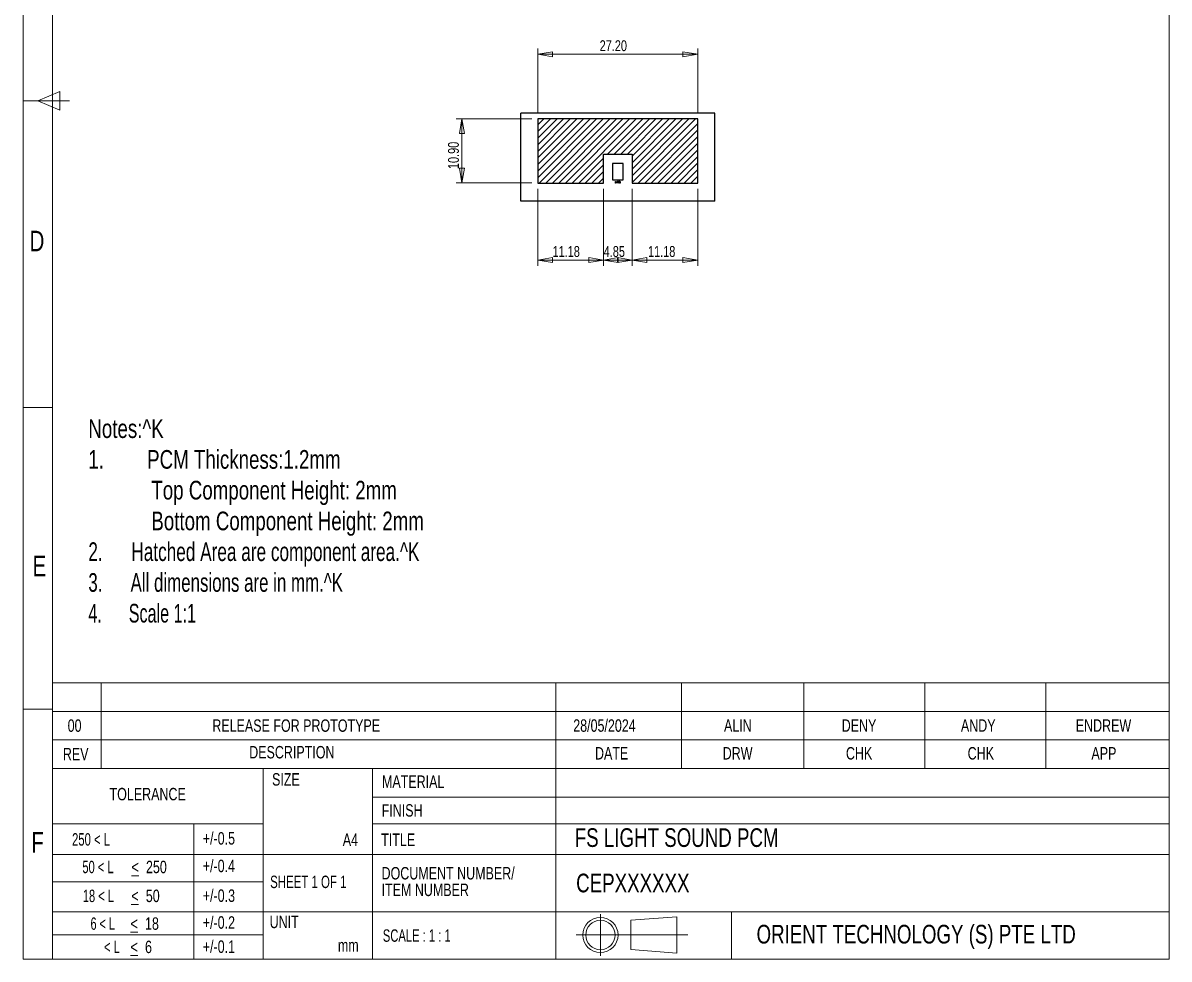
# Model space of a CAD drawing. Header units: millimetres. Extents: x 10 to 205, y 5 to 297.
# Drawn here: x 10.1 to 205.1, y 5.2 to 164.5 of the extents above; entities that cross this region are included whole.
import ezdxf

# ---------------------------------------------------------------- set-up
doc = ezdxf.new("R2010")
doc.units = ezdxf.units.MM
doc.header["$PDSIZE"] = -1
doc.styles.add('SLDTEXTSTYLE0', font='TXT', dxfattribs={"width": 0.75})
doc.styles.add('SLDTEXTSTYLE1', font='TXT', dxfattribs={"width": 0.689024})
doc.styles.add('SLDTEXTSTYLE2', font='TXT', dxfattribs={"width": 0.676471})
doc.styles.add('SLDTEXTSTYLE3', font='TXT', dxfattribs={"width": 0.647059})
doc.styles.add('SLDTEXTSTYLE4', font='TXT', dxfattribs={"width": 0.673077})
doc.styles.add('SLDTEXTSTYLE5', font='TXT', dxfattribs={"width": 0.6875})
doc.styles.add('SLDTEXTSTYLE6', font='TXT', dxfattribs={"width": 0.666667})
doc.styles.add('SLDTEXTSTYLE7', font='TXT', dxfattribs={"width": 0.65})
doc.styles.add('SLDTEXTSTYLE8', font='TXT', dxfattribs={"width": 0.678571})
doc.dimstyles.new('SLDDIMSTYLE0', dxfattribs={"dimtxt": 1.852083, "dimasz": 2.5, "dimexe": 0, "dimexo": 0.0625, "dimgap": 0.463021, "dimtad": 1, "dimrnd": 1e-09, "dimzin": 12, "dimdsep": 46, "dimtxsty": 'SLDTEXTSTYLE0', "dimblk1": 'CLOSED', "dimblk2": 'CLOSED', "dimsah": 1, "dimcen": 0.09, "dimadec": 0, "dimazin": 3, "dimtfac": 1, "dimtofl": 0, "dimtmove": 0, "dimatfit": 3, "dimldrblk": 'CLOSED', "dimfxl": 1, "dimfrac": 2, "dimtolj": 1, "dimtzin": 12, "dimarcsym": 0})
doc.dimstyles.new('SLDDIMSTYLE1', dxfattribs={"dimtxt": 1.852083, "dimasz": 2.5, "dimexe": 0, "dimexo": 0.0625, "dimgap": 0.463021, "dimtad": 1, "dimrnd": 1e-09, "dimzin": 4, "dimdsep": 46, "dimtxsty": 'SLDTEXTSTYLE0', "dimblk1": 'CLOSED', "dimblk2": 'CLOSED', "dimsah": 1, "dimcen": 0.09, "dimadec": 0, "dimazin": 1, "dimtfac": 1, "dimtofl": 0, "dimtmove": 0, "dimatfit": 3, "dimldrblk": 'CLOSED', "dimfxl": 1, "dimfrac": 2, "dimtolj": 1, "dimtzin": 12, "dimarcsym": 0})

# ---------------------------------------------------------------- blocks, each defined once
blk = doc.blocks.new('SW_HATCH_2')
at = {"color": 0, "linetype": 'Continuous', "lineweight": 0}
for p, q in [((0, 0), (-1.02, -1.02)), ((1.12, 0), (-1.02, -2.14)), ((2.25, 0), (-1.02, -3.26)), ((3.37, 0), (-1.02, -4.38)), ((4.49, 0), (-1.02, -5.51)), ((5.61, 0), (-1.02, -6.63)), ((6.74, 0), (-1.02, -7.75)), ((7.86, 0), (-1.02, -8.87)), ((8.98, 0), (-1.02, -10)), ((10.1, 0), (-0.8, -10.9)), ((11.23, 0), (0.33, -10.9)), ((12.35, 0), (1.45, -10.9)), ((13.47, 0), (2.57, -10.9)), ((14.59, 0), (3.69, -10.9)), ((15.72, 0), (4.82, -10.9)), ((16.84, 0), (10.84, -6)), ((17.96, 0), (11.96, -6)), ((19.08, 0), (13.08, -6)), ((20.21, 0), (14.21, -6)), ((21.33, 0), (15.01, -6.32)), ((22.45, 0), (15.01, -7.44)), ((23.57, 0), (15.01, -8.57)), ((24.7, 0), (15.01, -9.69)), ((25.82, 0), (15.01, -10.81)), ((26.18, -0.76), (16.04, -10.9)), ((26.18, -1.88), (17.16, -10.9)), ((26.18, -3), (18.29, -10.9)), ((26.18, -4.13), (19.41, -10.9)), ((26.18, -5.25), (20.53, -10.9)), ((10.16, -6.68), (5.94, -10.9)), ((26.18, -6.37), (21.65, -10.9)), ((26.18, -7.49), (22.78, -10.9)), ((10.16, -7.8), (7.06, -10.9)), ((10.16, -8.93), (8.18, -10.9)), ((26.18, -8.62), (23.9, -10.9)), ((26.18, -9.74), (25.02, -10.9)), ((10.16, -10.05), (9.31, -10.9)), ((26.18, -10.86), (26.14, -10.9))]:
    blk.add_line(p, q, dxfattribs=at)
blk = doc.blocks.new('_Closed')
at = {"color": 0, "linetype": 'ByBlock', "lineweight": -2}
for p, q in [((-1, 0.166667), (0, 0)), ((-1, 0.166667), (-1, -0.166667)), ((0, 0), (-1, -0.166667)), ((0, 0), (-1, 0))]:
    blk.add_line(p, q, dxfattribs=at)
blk = doc.blocks.new('_D_13')
at = {"color": 7, "linetype": 'Continuous', "lineweight": 0}
for p, q in [((96.68, 148.13), (83.78, 148.13)), ((84.78, 148.13), (84.78, 137.23)), ((96.68, 137.23), (83.78, 137.23))]:
    blk.add_line(p, q, dxfattribs=at)
at = {"color": 7, "linetype": 'Continuous', "lineweight": 18, "xscale": 2.5, "yscale": 2.5}
for p, rotation in [((84.78, 148.13), 90), ((84.78, 137.23), 270)]:
    blk.add_blockref('_Closed', p, dxfattribs=dict(at, rotation=rotation))
at = {"color": 7, "linetype": 'Continuous', "lineweight": 18, "insert": (82.4, 139.6), "char_height": 1.852, "attachment_point": 1, "rotation": 90, "style": 'SLDTEXTSTYLE0'}
blk.add_mtext('10.90', dxfattribs=at)
blk = doc.blocks.new('_D_14')
at = {"color": 7, "linetype": 'Continuous', "lineweight": 0}
for p, q in [((97.68, 149.13), (97.68, 160.13)), ((124.88, 149.13), (124.88, 160.13)), ((124.88, 159.13), (97.68, 159.13))]:
    blk.add_line(p, q, dxfattribs=at)
at = {"color": 7, "linetype": 'Continuous', "lineweight": 18, "xscale": 2.5, "yscale": 2.5, "rotation": 180}
blk.add_blockref('_Closed', (97.68, 159.13), dxfattribs=at)
at = {"color": 7, "linetype": 'Continuous', "lineweight": 18, "xscale": 2.5, "yscale": 2.5}
blk.add_blockref('_Closed', (124.88, 159.13), dxfattribs=at)
at = {"color": 7, "linetype": 'Continuous', "lineweight": 18, "insert": (108.2, 161.51), "char_height": 1.852, "attachment_point": 1, "style": 'SLDTEXTSTYLE0'}
blk.add_mtext('27.20', dxfattribs=at)
blk = doc.blocks.new('_D_15')
at = {"color": 7, "linetype": 'Continuous', "lineweight": 0}
for p, q in [((97.68, 136.23), (97.68, 123.13)), ((108.86, 136.23), (108.86, 123.13)), ((97.68, 124.13), (108.86, 124.13))]:
    blk.add_line(p, q, dxfattribs=at)
at = {"color": 7, "linetype": 'Continuous', "lineweight": 18, "xscale": 2.5, "yscale": 2.5, "rotation": 180}
blk.add_blockref('_Closed', (97.68, 124.13), dxfattribs=at)
at = {"color": 7, "linetype": 'Continuous', "lineweight": 18, "xscale": 2.5, "yscale": 2.5}
blk.add_blockref('_Closed', (108.86, 124.13), dxfattribs=at)
at = {"color": 7, "linetype": 'Continuous', "lineweight": 18, "insert": (100.19, 126.51), "char_height": 1.852, "attachment_point": 1, "style": 'SLDTEXTSTYLE0'}
blk.add_mtext('11.18', dxfattribs=at)
blk = doc.blocks.new('_D_16')
at = {"color": 7, "linetype": 'Continuous', "lineweight": 0}
for p, q in [((108.86, 136.23), (108.86, 123.13)), ((113.71, 136.23), (113.71, 123.13)), ((108.86, 124.13), (113.71, 124.13))]:
    blk.add_line(p, q, dxfattribs=at)
at = {"color": 7, "linetype": 'Continuous', "lineweight": 18, "xscale": 2.5, "yscale": 2.5, "rotation": 180}
blk.add_blockref('_Closed', (108.86, 124.13), dxfattribs=at)
at = {"color": 7, "linetype": 'Continuous', "lineweight": 18, "xscale": 2.5, "yscale": 2.5}
blk.add_blockref('_Closed', (113.71, 124.13), dxfattribs=at)
at = {"color": 7, "linetype": 'Continuous', "lineweight": 18, "insert": (108.89, 126.51), "char_height": 1.852, "attachment_point": 1, "style": 'SLDTEXTSTYLE0'}
blk.add_mtext('4.85', dxfattribs=at)
blk = doc.blocks.new('_D_17')
at = {"color": 7, "linetype": 'Continuous', "lineweight": 0}
for p, q in [((113.71, 136.23), (113.71, 123.13)), ((124.88, 136.23), (124.88, 123.13)), ((113.71, 124.13), (124.88, 124.13))]:
    blk.add_line(p, q, dxfattribs=at)
at = {"color": 7, "linetype": 'Continuous', "lineweight": 18, "xscale": 2.5, "yscale": 2.5, "rotation": 180}
blk.add_blockref('_Closed', (113.71, 124.13), dxfattribs=at)
at = {"color": 7, "linetype": 'Continuous', "lineweight": 18, "xscale": 2.5, "yscale": 2.5}
blk.add_blockref('_Closed', (124.88, 124.13), dxfattribs=at)
at = {"color": 7, "linetype": 'Continuous', "lineweight": 18, "insert": (116.43, 126.51), "char_height": 1.852, "attachment_point": 1, "style": 'SLDTEXTSTYLE0'}
blk.add_mtext('11.18', dxfattribs=at)

msp = doc.modelspace()

# ---------------------------------------------------------------- linework, layer by layer
at = {"color": 7, "linetype": 'Continuous', "lineweight": 18}
for p, q in [((15.103, 151.215), (15.103, 297.215)), ((205.057, 297.215), (205.078, 5.215)), ((10.079, 292.215), (10.108, 26.465)), ((12.599, 151.215), (16.384, 152.789)), ((16.384, 152.789), (16.384, 149.641)), ((12.599, 151.215), (10.095, 151.215)), ((12.599, 151.215), (16.384, 149.641)), ((12.599, 151.215), (17.99, 151.215)), ((15.103, 151.215), (15.103, 150.174)), ((15.103, 78.735), (15.103, 151.215)), ((15.103, 99.053), (10.1, 99.053)), ((15.103, 78.735), (15.103, 5.215)), ((15.103, 75.239), (15.103, 47.715)), ((205.078, 52.218), (15.103, 52.218)), ((23.392, 37.605), (23.392, 52.218)), ((100.748, 52.218), (100.748, 5.215)), ((122.099, 52.218), (122.099, 37.605)), ((142.915, 52.218), (142.915, 37.605)), ((163.535, 52.218), (163.535, 37.605)), ((184.098, 52.218), (184.098, 37.605)), ((15.103, 47.715), (10.106, 47.715)), ((15.103, 47.352), (46.906, 47.352)), ((46.906, 47.352), (205.078, 47.352)), ((205.075, 47.715), (205.079, 47.715)), ((205.078, 42.479), (15.103, 42.479)), ((205.078, 37.605), (15.103, 37.605)), ((50.942, 37.613), (50.942, 5.208)), ((69.573, 37.613), (69.573, 5.241)), ((205.078, 32.732), (69.573, 32.732)), ((50.942, 28.195), (15.103, 28.195)), ((39.134, 28.195), (39.134, 5.215)), ((205.078, 28.195), (69.573, 28.195)), ((10.108, 26.465), (10.108, 5.215)), ((205.078, 22.986), (15.103, 22.986)), ((50.942, 18.346), (15.103, 18.346)), ((205.078, 13.239), (15.103, 13.239)), ((108.329, 12.859), (108.329, 5.741)), ((113.515, 11.825), (121.329, 12.402)), ((113.515, 6.825), (113.515, 11.825)), ((121.329, 6.187), (121.329, 12.402)), ((130.638, 13.239), (130.638, 5.215)), ((50.942, 9.325), (15.103, 9.325)), ((104.202, 9.325), (123.202, 9.325)), ((121.329, 6.187), (113.515, 6.825)), ((10.108, 5.215), (205.077, 5.215))]:
    msp.add_line(p, q, dxfattribs=at)
at = {"color": 7, "linetype": 'Continuous', "lineweight": 25}
for p, q in [((94.783, 134.126), (94.783, 149.126)), ((127.783, 149.126), (94.783, 149.126)), ((127.783, 134.126), (127.783, 149.126)), ((97.683, 148.126), (97.683, 137.226)), ((124.883, 148.126), (97.683, 148.126)), ((124.883, 137.226), (124.883, 148.126)), ((108.858, 142.126), (113.708, 142.126)), ((108.858, 137.226), (108.858, 142.126)), ((112.208, 140.526), (110.358, 140.526)), ((110.358, 140.526), (110.358, 137.776)), ((112.208, 137.776), (112.208, 140.526)), ((113.708, 142.126), (113.708, 137.226)), ((97.683, 137.226), (108.858, 137.226)), ((110.358, 137.776), (112.208, 137.776)), ((110.876, 137.32), (110.91, 137.32)), ((110.876, 137.296), (110.876, 137.32)), ((110.91, 137.296), (110.876, 137.296)), ((110.91, 137.49), (110.934, 137.49)), ((110.91, 137.32), (110.91, 137.49)), ((110.91, 137.218), (110.91, 137.296)), ((110.934, 137.218), (110.91, 137.218)), ((110.934, 137.49), (110.934, 137.32)), ((110.934, 137.32), (110.968, 137.32)), ((110.968, 137.296), (110.934, 137.296)), ((110.934, 137.296), (110.934, 137.218)), ((110.968, 137.32), (110.968, 137.296)), ((111.012, 137.49), (111.036, 137.49)), ((111.012, 137.391), (111.012, 137.49)), ((111.036, 137.49), (111.036, 137.399)), ((111.158, 137.49), (111.181, 137.49)), ((111.158, 137.42), (111.158, 137.49)), ((111.158, 137.218), (111.158, 137.333)), ((111.181, 137.218), (111.158, 137.218)), ((111.181, 137.49), (111.181, 137.218)), ((111.236, 137.296), (111.236, 137.45)), ((111.259, 137.296), (111.236, 137.296)), ((111.259, 137.463), (111.259, 137.453)), ((111.259, 137.33), (111.259, 137.296)), ((111.432, 137.503), (111.409, 137.503)), ((111.487, 137.49), (111.51, 137.49)), ((111.487, 137.296), (111.487, 137.49)), ((111.51, 137.296), (111.487, 137.296)), ((111.51, 137.49), (111.51, 137.296)), ((111.544, 137.49), (111.67, 137.49)), ((111.544, 137.463), (111.544, 137.49)), ((111.646, 137.463), (111.544, 137.463)), ((111.646, 137.225), (111.646, 137.463)), ((111.67, 137.225), (111.646, 137.225)), ((111.67, 137.49), (111.67, 137.225)), ((113.708, 137.226), (124.883, 137.226)), ((127.783, 134.126), (94.783, 134.126))]:
    msp.add_line(p, q, dxfattribs=at)
at = {"color": 7, "linetype": 'Continuous', "lineweight": 50}
for p, q in [((205.079, 41.34), (205.075, 41.34)), ((205.079, 30.715), (205.076, 30.715))]:
    msp.add_line(p, q, dxfattribs=at)
at = {"color": 7, "linetype": 'Continuous', "lineweight": 18}
for radius in [3, 2.5]:
    msp.add_circle((108.329, 9.3), radius, dxfattribs=at)
at = {"color": 7, "linetype": 'Continuous', "lineweight": 25}
for points, knots in [([(111.084, 137.293), (111.081, 137.293), (111.074, 137.293), (111.063, 137.296), (111.054, 137.299), (111.045, 137.304), (111.037, 137.31), (111.03, 137.317), (111.024, 137.325), (111.02, 137.332), (111.018, 137.338), (111.016, 137.344), (111.015, 137.35), (111.014, 137.357), (111.013, 137.365), (111.012, 137.373), (111.012, 137.382), (111.012, 137.388), (111.012, 137.391)], [0, 0, 0, 0, 0.07722855, 0.15115491, 0.22345364, 0.29549722, 0.36691986, 0.43679409, 0.50669643, 0.57786385, 0.61591181, 0.65804803, 0.70377599, 0.75408014, 0.80897942, 0.86791319, 0.93170182, 1, 1, 1, 1]), ([(111.036, 137.399), (111.036, 137.396), (111.036, 137.391), (111.036, 137.384), (111.036, 137.377), (111.036, 137.372), (111.037, 137.366), (111.037, 137.362), (111.038, 137.358), (111.038, 137.356), (111.038, 137.355)], [0, 0, 0, 0, 0.1788666, 0.3421413, 0.489871, 0.6233121, 0.7400556, 0.841468, 0.9289011, 1, 1, 1, 1]), ([(111.038, 137.355), (111.039, 137.352), (111.041, 137.346), (111.045, 137.338), (111.05, 137.332), (111.055, 137.326), (111.062, 137.322), (111.07, 137.319), (111.079, 137.317), (111.085, 137.317), (111.088, 137.317)], [0, 0, 0, 0, 0.1362574, 0.2619541, 0.3796377, 0.494379, 0.6098662, 0.7298875, 0.8592125, 1, 1, 1, 1]), ([(111.158, 137.333), (111.155, 137.33), (111.15, 137.324), (111.142, 137.316), (111.133, 137.308), (111.124, 137.303), (111.115, 137.298), (111.105, 137.295), (111.095, 137.293), (111.088, 137.293), (111.084, 137.293)], [0, 0, 0, 0, 0.1407235, 0.2739959, 0.4006842, 0.5225547, 0.6415338, 0.7599691, 0.8784045, 1, 1, 1, 1]), ([(111.088, 137.317), (111.09, 137.317), (111.094, 137.317), (111.1, 137.318), (111.105, 137.319), (111.11, 137.32), (111.115, 137.323), (111.12, 137.325), (111.125, 137.328), (111.13, 137.331), (111.134, 137.335), (111.138, 137.339), (111.142, 137.344), (111.145, 137.348), (111.148, 137.353), (111.15, 137.358), (111.152, 137.363), (111.153, 137.366), (111.154, 137.368)], [0, 0, 0, 0, 0.06402, 0.1266939, 0.1890844, 0.2503626, 0.3125165, 0.3742426, 0.4378502, 0.5026573, 0.5677454, 0.6305759, 0.6927721, 0.7542675, 0.8151206, 0.8760514, 0.9379818, 1, 1, 1, 1]), ([(111.154, 137.368), (111.154, 137.369), (111.155, 137.372), (111.156, 137.377), (111.156, 137.382), (111.157, 137.388), (111.157, 137.395), (111.157, 137.403), (111.158, 137.411), (111.158, 137.417), (111.158, 137.42)], [0, 0, 0, 0, 0.0759991, 0.1656113, 0.269045, 0.387448, 0.5188267, 0.6653936, 0.8250828, 1, 1, 1, 1]), ([(111.236, 137.45), (111.236, 137.453), (111.236, 137.459), (111.236, 137.469), (111.237, 137.477), (111.237, 137.485), (111.238, 137.492), (111.24, 137.498), (111.241, 137.504), (111.242, 137.508), (111.243, 137.509)], [0, 0, 0, 0, 0.1634453, 0.3154887, 0.4562908, 0.5858641, 0.7054287, 0.8133707, 0.9117182, 1, 1, 1, 1]), ([(111.243, 137.509), (111.244, 137.511), (111.245, 137.516), (111.248, 137.522), (111.252, 137.527), (111.256, 137.533), (111.26, 137.538), (111.265, 137.542), (111.27, 137.546), (111.276, 137.55), (111.282, 137.554), (111.289, 137.556), (111.296, 137.559), (111.303, 137.561), (111.31, 137.563), (111.318, 137.564), (111.326, 137.564), (111.331, 137.564), (111.334, 137.564)], [0, 0, 0, 0, 0.06137071, 0.12090647, 0.17942367, 0.23760669, 0.29593847, 0.35421823, 0.41353707, 0.47408678, 0.53512119, 0.59698766, 0.66001983, 0.7242775, 0.79001185, 0.85774768, 0.92782903, 1, 1, 1, 1]), ([(111.336, 137.541), (111.332, 137.541), (111.324, 137.54), (111.312, 137.539), (111.302, 137.536), (111.292, 137.532), (111.284, 137.527), (111.277, 137.522), (111.271, 137.515), (111.267, 137.51), (111.265, 137.505), (111.264, 137.5), (111.262, 137.495), (111.261, 137.49), (111.26, 137.484), (111.26, 137.477), (111.259, 137.47), (111.259, 137.465), (111.259, 137.463)], [0, 0, 0, 0, 0.0981713, 0.1892644, 0.2744631, 0.3550232, 0.4309205, 0.501086, 0.5666076, 0.6297209, 0.6627107, 0.6987656, 0.7386105, 0.7825812, 0.8304088, 0.8825779, 0.9392287, 1, 1, 1, 1]), ([(111.259, 137.453), (111.262, 137.456), (111.267, 137.461), (111.275, 137.469), (111.284, 137.475), (111.294, 137.48), (111.304, 137.485), (111.315, 137.488), (111.326, 137.49), (111.333, 137.49), (111.337, 137.49)], [0, 0, 0, 0, 0.1265607, 0.2508953, 0.3747193, 0.4998264, 0.6249635, 0.7490395, 0.8731801, 1, 1, 1, 1]), ([(111.335, 137.466), (111.333, 137.466), (111.327, 137.466), (111.319, 137.465), (111.312, 137.463), (111.305, 137.461), (111.298, 137.458), (111.292, 137.455), (111.286, 137.451), (111.28, 137.446), (111.275, 137.44), (111.271, 137.435), (111.267, 137.429), (111.264, 137.422), (111.262, 137.415), (111.261, 137.408), (111.26, 137.4), (111.259, 137.395), (111.259, 137.392)], [0, 0, 0, 0, 0.0701215, 0.1371218, 0.2014871, 0.2637651, 0.3245601, 0.3847389, 0.4449046, 0.5052319, 0.565494, 0.6250997, 0.6843497, 0.7438828, 0.8046082, 0.8672389, 0.9320943, 1, 1, 1, 1]), ([(111.259, 137.392), (111.26, 137.389), (111.26, 137.382), (111.262, 137.372), (111.265, 137.362), (111.269, 137.353), (111.274, 137.345), (111.28, 137.338), (111.288, 137.332), (111.296, 137.326), (111.305, 137.322), (111.314, 137.319), (111.324, 137.317), (111.331, 137.317), (111.334, 137.317)], [0, 0, 0, 0, 0.08924279, 0.17434906, 0.25761311, 0.33952737, 0.42099739, 0.50157906, 0.58254176, 0.66613266, 0.75004913, 0.83274294, 0.91564742, 1, 1, 1, 1]), ([(111.336, 137.293), (111.332, 137.293), (111.325, 137.293), (111.315, 137.295), (111.305, 137.298), (111.295, 137.301), (111.286, 137.306), (111.277, 137.313), (111.268, 137.321), (111.262, 137.327), (111.259, 137.33)], [0, 0, 0, 0, 0.1209111, 0.2387622, 0.3547549, 0.4703594, 0.5891441, 0.7163289, 0.8524453, 1, 1, 1, 1]), ([(111.334, 137.564), (111.338, 137.564), (111.345, 137.564), (111.357, 137.563), (111.368, 137.561), (111.378, 137.558), (111.387, 137.554), (111.396, 137.549), (111.403, 137.544), (111.41, 137.538), (111.416, 137.532), (111.422, 137.523), (111.427, 137.514), (111.431, 137.507), (111.432, 137.503)], [0, 0, 0, 0, 0.0964914, 0.1884737, 0.2768399, 0.3621366, 0.4434368, 0.5201655, 0.5927097, 0.6629173, 0.7354188, 0.814881, 0.9030606, 1, 1, 1, 1]), ([(111.334, 137.317), (111.338, 137.317), (111.344, 137.317), (111.354, 137.319), (111.364, 137.322), (111.373, 137.327), (111.382, 137.332), (111.39, 137.339), (111.396, 137.346), (111.402, 137.355), (111.406, 137.364), (111.41, 137.373), (111.412, 137.383), (111.412, 137.39), (111.412, 137.393)], [0, 0, 0, 0, 0.0855189, 0.1693093, 0.2522179, 0.3367565, 0.4205955, 0.5027411, 0.5848036, 0.6682685, 0.7518231, 0.8336286, 0.9162198, 1, 1, 1, 1]), ([(111.412, 137.393), (111.412, 137.396), (111.412, 137.401), (111.411, 137.408), (111.409, 137.416), (111.407, 137.422), (111.404, 137.429), (111.4, 137.435), (111.396, 137.44), (111.391, 137.446), (111.385, 137.45), (111.379, 137.455), (111.373, 137.458), (111.366, 137.461), (111.359, 137.463), (111.352, 137.465), (111.344, 137.466), (111.338, 137.466), (111.335, 137.466)], [0, 0, 0, 0, 0.064983, 0.1278026, 0.1890563, 0.2483946, 0.3076907, 0.3669766, 0.42734, 0.4887947, 0.5506737, 0.6120451, 0.6733691, 0.7349298, 0.79781, 0.8628917, 0.9300953, 1, 1, 1, 1]), ([(111.409, 137.503), (111.407, 137.506), (111.403, 137.512), (111.396, 137.52), (111.388, 137.527), (111.38, 137.532), (111.37, 137.536), (111.36, 137.539), (111.348, 137.54), (111.34, 137.541), (111.336, 137.541)], [0, 0, 0, 0, 0.1247165, 0.2438054, 0.3600615, 0.475112, 0.5935251, 0.7193502, 0.8538548, 1, 1, 1, 1]), ([(111.436, 137.393), (111.436, 137.39), (111.436, 137.386), (111.435, 137.379), (111.434, 137.373), (111.433, 137.367), (111.431, 137.361), (111.428, 137.355), (111.426, 137.349), (111.423, 137.343), (111.419, 137.337), (111.415, 137.332), (111.411, 137.327), (111.407, 137.322), (111.402, 137.318), (111.397, 137.314), (111.391, 137.31), (111.386, 137.306), (111.38, 137.303), (111.374, 137.301), (111.368, 137.298), (111.361, 137.296), (111.355, 137.295), (111.349, 137.294), (111.342, 137.293), (111.338, 137.293), (111.336, 137.293)], [0, 0, 0, 0, 0.0420341, 0.0839054, 0.1250689, 0.1661585, 0.2072103, 0.2484907, 0.2898781, 0.3321695, 0.3744758, 0.416225, 0.4576096, 0.4990732, 0.5405534, 0.5822488, 0.6245498, 0.6674328, 0.7103225, 0.7524671, 0.7940648, 0.8352157, 0.8762283, 0.9174462, 0.9586431, 1, 1, 1, 1]), ([(111.337, 137.49), (111.339, 137.49), (111.343, 137.49), (111.35, 137.489), (111.356, 137.488), (111.363, 137.487), (111.369, 137.485), (111.375, 137.482), (111.381, 137.48), (111.387, 137.477), (111.392, 137.473), (111.398, 137.47), (111.403, 137.466), (111.408, 137.461), (111.412, 137.457), (111.416, 137.452), (111.42, 137.447), (111.423, 137.441), (111.426, 137.436), (111.429, 137.43), (111.431, 137.424), (111.433, 137.418), (111.434, 137.412), (111.435, 137.406), (111.436, 137.399), (111.436, 137.395), (111.436, 137.393)], [0, 0, 0, 0, 0.0428648, 0.0852223, 0.1272023, 0.1690253, 0.210882, 0.2529627, 0.2956283, 0.3385533, 0.3814632, 0.4235816, 0.4650662, 0.5063122, 0.5470395, 0.5876758, 0.6286748, 0.6699465, 0.7110356, 0.7519958, 0.7926726, 0.833446, 0.8741906, 0.9154936, 0.9574778, 1, 1, 1, 1]), ([(111.477, 137.236), (111.477, 137.237), (111.477, 137.239), (111.478, 137.243), (111.48, 137.247), (111.483, 137.25), (111.486, 137.252), (111.49, 137.254), (111.494, 137.256), (111.497, 137.256), (111.499, 137.256)], [0, 0, 0, 0, 0.12016213, 0.23754632, 0.35749705, 0.48491712, 0.61332927, 0.74015037, 0.86730125, 1, 1, 1, 1]), ([(111.499, 137.215), (111.497, 137.215), (111.494, 137.215), (111.49, 137.216), (111.486, 137.218), (111.483, 137.221), (111.48, 137.224), (111.478, 137.228), (111.477, 137.231), (111.477, 137.234), (111.477, 137.236)], [0, 0, 0, 0, 0.1318993, 0.2582841, 0.3843411, 0.5119796, 0.638632, 0.7592298, 0.8774122, 1, 1, 1, 1]), ([(111.499, 137.256), (111.5, 137.256), (111.503, 137.256), (111.507, 137.254), (111.511, 137.252), (111.514, 137.25), (111.517, 137.247), (111.519, 137.243), (111.52, 137.239), (111.521, 137.237), (111.521, 137.236)], [0, 0, 0, 0, 0.1318668, 0.2566614, 0.3842132, 0.5133652, 0.6404432, 0.761085, 0.8791455, 1, 1, 1, 1]), ([(111.521, 137.236), (111.521, 137.234), (111.52, 137.231), (111.519, 137.228), (111.517, 137.224), (111.514, 137.221), (111.511, 137.218), (111.507, 137.216), (111.503, 137.215), (111.5, 137.215), (111.499, 137.215)], [0, 0, 0, 0, 0.1232899, 0.2421491, 0.3634375, 0.4897454, 0.6181148, 0.7448938, 0.8689323, 1, 1, 1, 1])]:
    msp.add_open_spline(points, degree=3, knots=knots, dxfattribs=at)
at = {"color": 7, "linetype": 'Continuous', "lineweight": 0}
for p in [(113.515, 9.325), (205.078, 5.215)]:
    msp.add_point(p, dxfattribs=at)

# ---------------------------------------------------------------- block references
msp.add_blockref('SW_HATCH_2', (98.7, 148.126), dxfattribs=at)

# ---------------------------------------------------------------- texts
at = {"color": 7, "linetype": 'Continuous', "lineweight": 0, "attachment_point": 1}
for s, insert, char_height, style in [('D', (11.196, 129.112), 3.5, 'SLDTEXTSTYLE0'), ('Notes:^K', (21.21, 97.03), 3.175, 'SLDTEXTSTYLE0'), ('1.', (21.21, 91.797), 3.175, 'SLDTEXTSTYLE0'), ('PCM Thickness:1.2mm', (31.21, 91.797), 3.175, 'SLDTEXTSTYLE0'), ('Top Component Height: 2mm', (31.926, 86.564), 3.175, 'SLDTEXTSTYLE0'), ('Bottom Component Height: 2mm', (31.926, 81.33), 3.175, 'SLDTEXTSTYLE0'), ('2.      Hatched Area are component area.^K', (21.21, 76.097), 3.175, 'SLDTEXTSTYLE1'), ('E', (11.708, 73.842), 3.5, 'SLDTEXTSTYLE0'), ('3.      All dimensions are in mm.^K', (21.21, 70.864), 3.175, 'SLDTEXTSTYLE2'), ('4.      Scale 1:1', (21.21, 65.63), 3.175, 'SLDTEXTSTYLE3'), ('00', (17.69, 45.984), 2.1167, 'SLDTEXTSTYLE0'), ('RELEASE FOR PROTOTYPE', (42.301, 45.984), 2.11667, 'SLDTEXTSTYLE0'), ('28/05/2024', (103.707, 45.992), 2.1167, 'SLDTEXTSTYLE0'), ('ALIN', (129.358, 45.992), 2.1167, 'SLDTEXTSTYLE0'), ('DENY', (149.381, 45.992), 2.1167, 'SLDTEXTSTYLE0'), ('ANDY', (169.663, 45.992), 2.1167, 'SLDTEXTSTYLE0'), ('ENDREW', (189.201, 45.992), 2.1167, 'SLDTEXTSTYLE0'), ('REV', (16.876, 41.142), 2.1167, 'SLDTEXTSTYLE0'), ('DESCRIPTION', (48.578, 41.457), 2.11667, 'SLDTEXTSTYLE0'), ('DATE', (107.406, 41.271), 2.1167, 'SLDTEXTSTYLE0'), ('DRW', (129.138, 41.271), 2.1167, 'SLDTEXTSTYLE0'), ('CHK', (150.105, 41.271), 2.1167, 'SLDTEXTSTYLE0'), ('CHK', (170.809, 41.271), 2.1167, 'SLDTEXTSTYLE0'), ('APP', (191.868, 41.271), 2.1167, 'SLDTEXTSTYLE0'), ('SIZE', (52.466, 36.837), 2.1167, 'SLDTEXTSTYLE0'), ('MATERIAL', (71.168, 36.444), 2.1167, 'SLDTEXTSTYLE0'), ('TOLERANCE', (24.817, 34.328), 2.1167, 'SLDTEXTSTYLE0'), ('FINISH', (71.111, 31.558), 2.1167, 'SLDTEXTSTYLE0'), ('FS LIGHT SOUND PCM', (103.965, 27.46), 3.175, 'SLDTEXTSTYLE0'), ('F', (11.492, 26.806), 3.5, 'SLDTEXTSTYLE0'), ('250 < L', (18.438, 26.627), 2.1167, 'SLDTEXTSTYLE8'), ('+/-0.5', (40.68, 26.802), 2.1167, 'SLDTEXTSTYLE0'), ('A4', (64.496, 26.575), 2.1167, 'SLDTEXTSTYLE0'), ('TITLE', (71.03, 26.575), 2.1167, 'SLDTEXTSTYLE0'), ('50 < L', (20.197, 21.936), 2.1167, 'SLDTEXTSTYLE6'), ('\\L<', (28.551, 21.936), 2.1167, 'SLDTEXTSTYLE0'), ('250', (31.017, 21.936), 2.1167, 'SLDTEXTSTYLE0'), ('+/-0.4', (40.676, 22.11), 2.1167, 'SLDTEXTSTYLE0'), ('DOCUMENT NUMBER/', (71.097, 20.866), 2.11667, 'SLDTEXTSTYLE0'), ('CEPXXXXXX', (104.202, 19.737), 3.175, 'SLDTEXTSTYLE0'), ('SHEET 1 OF 1', (52.142, 19.402), 2.11667, 'SLDTEXTSTYLE5'), ('ITEM NUMBER', (71.097, 18.043), 2.11667, 'SLDTEXTSTYLE0'), ('18 < L', (20.27, 17.02), 2.1167, 'SLDTEXTSTYLE6'), ('\\L<', (28.522, 17.02), 2.1167, 'SLDTEXTSTYLE0'), ('50', (30.988, 17.02), 2.1167, 'SLDTEXTSTYLE0'), ('+/-0.3', (40.68, 17.057), 2.1167, 'SLDTEXTSTYLE0'), ('6 < L', (21.584, 12.302), 2.1167, 'SLDTEXTSTYLE7'), ('\\L<', (28.386, 12.302), 2.1167, 'SLDTEXTSTYLE0'), ('18', (30.853, 12.302), 2.1167, 'SLDTEXTSTYLE0'), ('+/-0.2', (40.68, 12.489), 2.1167, 'SLDTEXTSTYLE0'), ('UNIT', (52.055, 12.59), 2.1167, 'SLDTEXTSTYLE0'), ('SCALE : 1 : 1', (71.311, 10.265), 2.11667, 'SLDTEXTSTYLE4'), ('ORIENT TECHNOLOGY (S) PTE LTD', (134.892, 11.032), 3.175, 'SLDTEXTSTYLE0'), ('< L', (23.882, 8.34), 2.1167, 'SLDTEXTSTYLE6'), ('\\L<', (28.38, 8.34), 2.1167, 'SLDTEXTSTYLE0'), ('6', (30.847, 8.34), 2.117, 'SLDTEXTSTYLE0'), ('+/-0.1', (40.68, 8.377), 2.1167, 'SLDTEXTSTYLE0'), ('mm', (63.67, 8.608), 2.1167, 'SLDTEXTSTYLE0')]:
    msp.add_mtext(s, dxfattribs=dict(at, insert=insert, char_height=char_height, style=style))

# ---------------------------------------------------------------- dimensions: what is measured, and where the dimension line sits
at = {"color": 7, "linetype": 'Continuous', "lineweight": 18}
for base, p1, p2, dimstyle, picture, middle in [((97.683, 159.126), (124.883, 148.126), (97.683, 148.126), 'SLDDIMSTYLE1', '_D_14', (111.283, 159.126)), ((108.858166923, 124.125639324), (97.683166923, 137.225639324), (108.858166923, 137.225639324), 'SLDDIMSTYLE0', '_D_15', (103.270666923, 124.125639324)), ((113.708, 124.126), (108.858, 137.226), (113.708, 137.226), 'SLDDIMSTYLE0', '_D_16', (111.283, 124.126)), ((124.883166923, 124.125639324), (113.708166923, 137.225639324), (124.883166923, 137.225639324), 'SLDDIMSTYLE0', '_D_17', (119.511581168, 124.125639324))]:
    dim = msp.add_linear_dim(base=base, p1=p1, p2=p2, dimstyle=dimstyle, dxfattribs=at)
    dim.commit()
    dim.dimension.update_dxf_attribs({"geometry": picture, "text_midpoint": middle, "dimtype": 160})
dim = msp.add_linear_dim(base=(84.783, 137.226), p1=(97.683, 148.126), p2=(97.683, 137.226), angle=90, dimstyle='SLDDIMSTYLE1', dxfattribs=at)
dim.commit()
dim.dimension.update_dxf_attribs({"geometry": '_D_13', "text_midpoint": (84.783, 142.676), "dimtype": 160})

doc.saveas('drawing.dxf')
